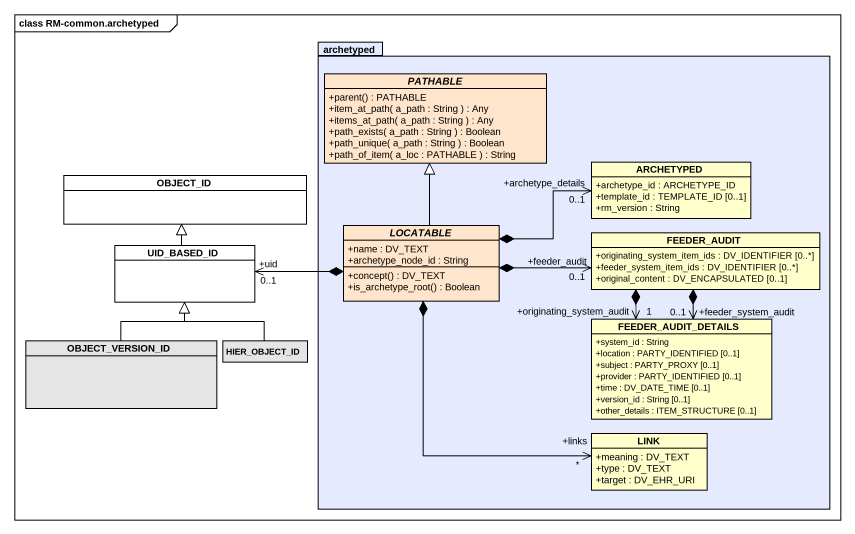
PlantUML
@startuml
mainframe class RM-common.archetyped
hide circle
hide empty members
skinparam classAttributeIconSize 0
package archetyped #E5EAFF {
  abstract class PATHABLE #FFE5CB {
    +parent() : PATHABLE
    +item_at_path( a_path : String ) : Any
    +items_at_path( a_path : String ) : Any
    +path_exists( a_path : String ) : Boolean
    +path_unique( a_path : String ) : Boolean
    +path_of_item( a_loc : PATHABLE ) : String
  }
  class ARCHETYPED {
    +archetype_id : ARCHETYPE_ID
    +template_id : TEMPLATE_ID [0..1]
    +rm_version : String
  }
  abstract class LOCATABLE #FFE5CB {
    +name : DV_TEXT
    +archetype_node_id : String
    +concept() : DV_TEXT
    +is_archetype_root() : Boolean
  }
  class FEEDER_AUDIT {
    +originating_system_item_ids : DV_IDENTIFIER [0..*]
    +feeder_system_item_ids : DV_IDENTIFIER [0..*]
    +original_content : DV_ENCAPSULATED [0..1]
  }
  class FEEDER_AUDIT_DETAILS {
    +system_id : String
    +location : PARTY_IDENTIFIED [0..1]
    +subject : PARTY_PROXY [0..1]
    +provider : PARTY_IDENTIFIED [0..1]
    +time : DV_DATE_TIME [0..1]
    +version_id : String [0..1]
    +other_details : ITEM_STRUCTURE [0..1]
  }
  class LINK {
    +meaning : DV_TEXT
    +type : DV_TEXT
    +target : DV_EHR_URI
  }
}
class OBJECT_ID #FFFFFF
class UID_BASED_ID #FFFFFF
class OBJECT_VERSION_ID #E5E5E5
class HIER_OBJECT_ID #E5E5E5
UID_BASED_ID -up-|> OBJECT_ID
UID_BASED_ID "+uid\n0..1" <-right-* LOCATABLE
LOCATABLE -up-|> PATHABLE
LOCATABLE *-right-> "+archetype_details\n0..1" ARCHETYPED
LOCATABLE *-right-> "+feeder_audit\n0..1" FEEDER_AUDIT
LOCATABLE *--> "+links\n*" LINK
FEEDER_AUDIT_DETAILS "+originating_system_audit\n1" <-up-* FEEDER_AUDIT
FEEDER_AUDIT_DETAILS "+feeder_system_audit\n0..1" <-up-* FEEDER_AUDIT
OBJECT_VERSION_ID -up-|> UID_BASED_ID
HIER_OBJECT_ID -up-|> UID_BASED_ID
@enduml
